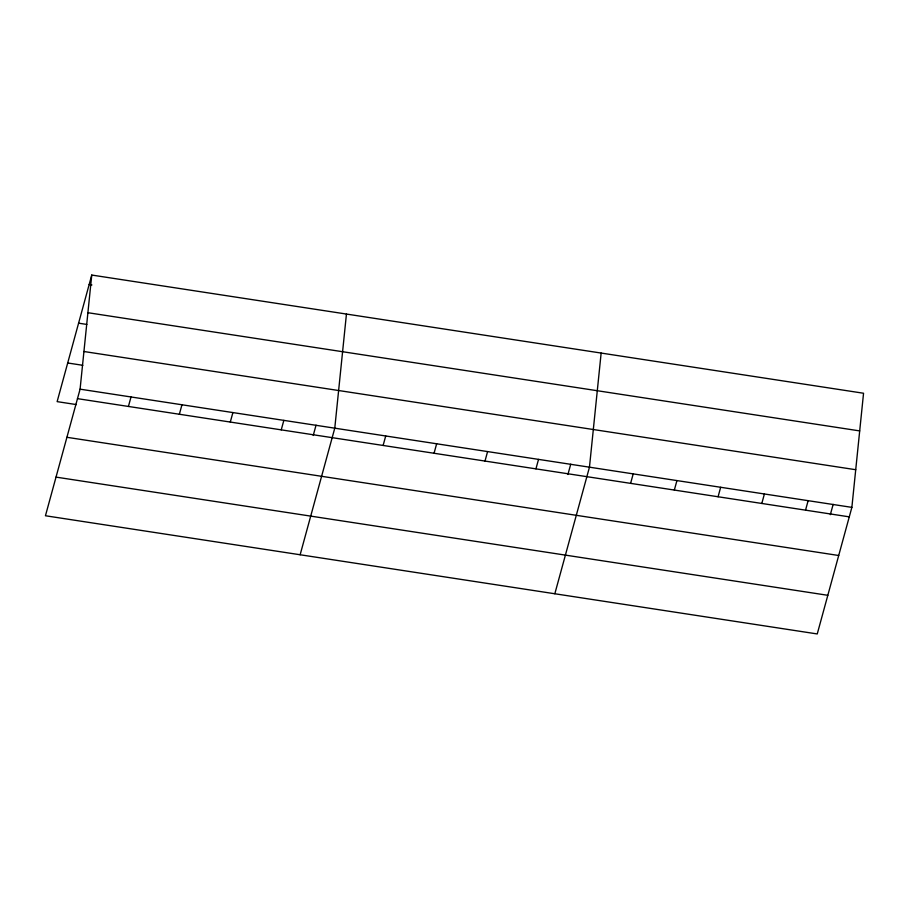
<?xml version="1.0" encoding="UTF-8"?>
<svg xmlns="http://www.w3.org/2000/svg" width="909" height="909" viewBox="0 0 909 909"><rect width="100%" height="100%" fill="white"/><g stroke="black" fill="none" stroke-linecap="round" stroke-linejoin="round"><path stroke-width="1.36" d="M80.083 389.166L91.752 275.052L863.55 393.245L851.869 507.37L817.248 633.948L45.45 515.755L80.083 389.166L851.869 507.37M346.443 314.059L334.773 428.173L300.14 554.763M601.144 353.056L589.464 467.181L554.831 593.759M91.752 275.052L57.131 401.63L76.401 404.585M128.419 406.459L131.021 396.972M179.357 414.254L181.959 404.778M230.295 422.06L232.897 412.572M281.233 429.855L283.835 420.378M313.23 435.479L316.048 425.173M383.121 445.455L385.711 435.979M434.059 453.261L436.65 443.774M484.997 461.068L487.588 451.58M535.935 468.862L538.526 459.386M567.92 474.487L570.738 464.181M630.607 483.361L633.198 473.884M674.342 490.065L676.932 480.577M718.076 496.757L720.667 487.281M761.81 503.461L764.401 493.973M805.544 510.154L808.135 500.677M830.326 514.676L833.155 504.37M89.162 284.528L91.911 284.949M87.9 312.707L859.698 430.911M78.594 323.172L86.855 324.433M83.935 351.51L855.733 469.714M67.698 362.986L82.844 365.304M77.481 398.653L849.279 516.857M66.914 437.297L838.712 555.501M56.017 477.111L827.815 595.304"/></g></svg>
